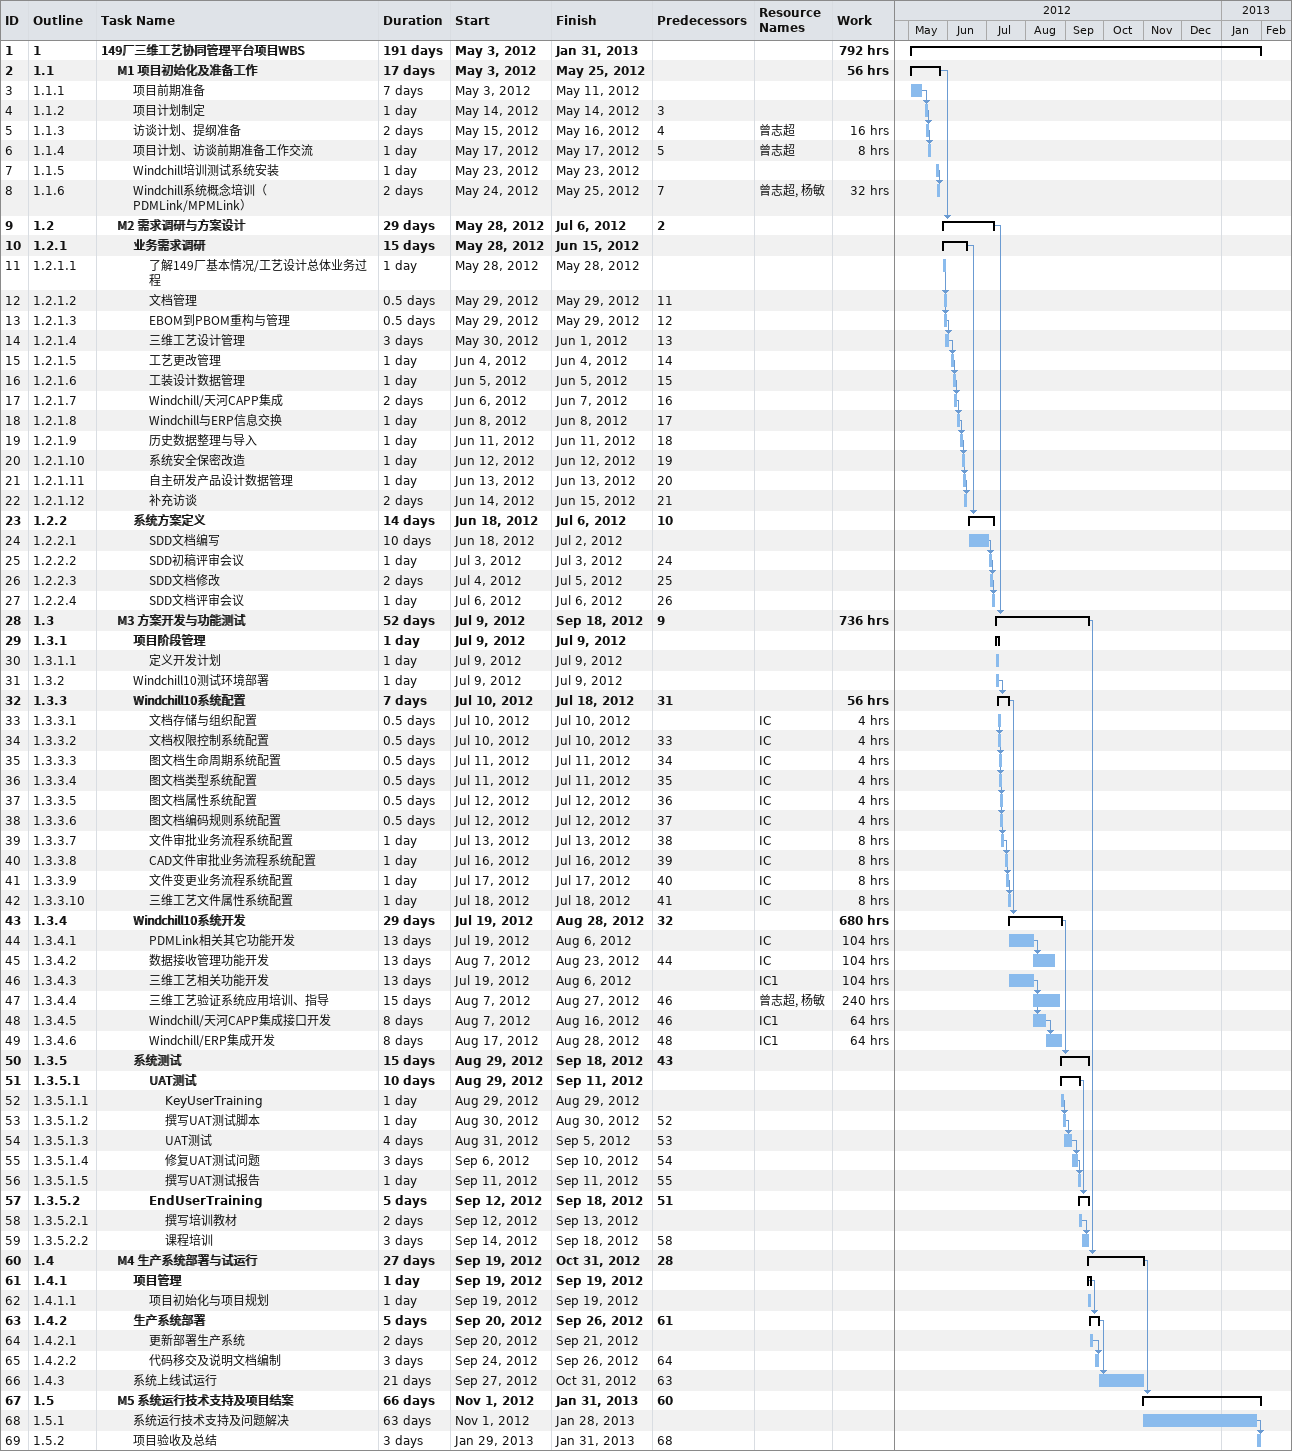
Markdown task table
| ID | WBS | Task | Duration | Start | Finish | Predecessors | Resources | Work (h) |
|---|---|---|---|---|---|---|---|---|
| 1 | 1 | **149厂三维工艺协同管理平台项目WBS** | 191d | 2012-05-03 | 2013-01-31 |  |  | 792 |
| 2 | 1.1 | **M1 项目初始化及准备工作** | 17d | 2012-05-03 | 2012-05-25 |  |  | 56 |
| 3 | 1.1.1 | 项目前期准备 | 7d | 2012-05-03 | 2012-05-11 |  |  |  |
| 4 | 1.1.2 | 项目计划制定 | 1d | 2012-05-14 | 2012-05-14 | 3 |  |  |
| 5 | 1.1.3 | 访谈计划、提纲准备 | 2d | 2012-05-15 | 2012-05-16 | 4 | 曾志超 | 16 |
| 6 | 1.1.4 | 项目计划、访谈前期准备工作交流 | 1d | 2012-05-17 | 2012-05-17 | 5 | 曾志超 | 8 |
| 7 | 1.1.5 | Windchill培训测试系统安装 | 1d | 2012-05-23 | 2012-05-23 |  |  |  |
| 8 | 1.1.6 | Windchill系统概念培训（PDMLink/MPMLink） | 2d | 2012-05-24 | 2012-05-25 | 7 | 曾志超, 杨敏 | 32 |
| 9 | 1.2 | **M2 需求调研与方案设计** | 29d | 2012-05-28 | 2012-07-06 | 2 |  |  |
| 10 | 1.2.1 | **业务需求调研** | 15d | 2012-05-28 | 2012-06-15 |  |  |  |
| 11 | 1.2.1.1 | 了解149厂基本情况/工艺设计总体业务过程 | 1d | 2012-05-28 | 2012-05-28 |  |  |  |
| 12 | 1.2.1.2 | 文档管理 | 0.5d | 2012-05-29 | 2012-05-29 | 11 |  |  |
| 13 | 1.2.1.3 | EBOM到PBOM重构与管理 | 0.5d | 2012-05-29 | 2012-05-29 | 12 |  |  |
| 14 | 1.2.1.4 | 三维工艺设计管理 | 3d | 2012-05-30 | 2012-06-01 | 13 |  |  |
| 15 | 1.2.1.5 | 工艺更改管理 | 1d | 2012-06-04 | 2012-06-04 | 14 |  |  |
| 16 | 1.2.1.6 | 工装设计数据管理 | 1d | 2012-06-05 | 2012-06-05 | 15 |  |  |
| 17 | 1.2.1.7 | Windchill/天河CAPP集成 | 2d | 2012-06-06 | 2012-06-07 | 16 |  |  |
| 18 | 1.2.1.8 | Windchill与ERP信息交换 | 1d | 2012-06-08 | 2012-06-08 | 17 |  |  |
| 19 | 1.2.1.9 | 历史数据整理与导入 | 1d | 2012-06-11 | 2012-06-11 | 18 |  |  |
| 20 | 1.2.1.10 | 系统安全保密改造 | 1d | 2012-06-12 | 2012-06-12 | 19 |  |  |
| 21 | 1.2.1.11 | 自主研发产品设计数据管理 | 1d | 2012-06-13 | 2012-06-13 | 20 |  |  |
| 22 | 1.2.1.12 | 补充访谈 | 2d | 2012-06-14 | 2012-06-15 | 21 |  |  |
| 23 | 1.2.2 | **系统方案定义** | 14d | 2012-06-18 | 2012-07-06 | 10 |  |  |
| 24 | 1.2.2.1 | SDD文档编写 | 10d | 2012-06-18 | 2012-07-02 |  |  |  |
| 25 | 1.2.2.2 | SDD初稿评审会议 | 1d | 2012-07-03 | 2012-07-03 | 24 |  |  |
| 26 | 1.2.2.3 | SDD文档修改 | 2d | 2012-07-04 | 2012-07-05 | 25 |  |  |
| 27 | 1.2.2.4 | SDD文档评审会议 | 1d | 2012-07-06 | 2012-07-06 | 26 |  |  |
| 28 | 1.3 | **M3 方案开发与功能测试** | 52d | 2012-07-09 | 2012-09-18 | 9 |  | 736 |
| 29 | 1.3.1 | **项目阶段管理** | 1d | 2012-07-09 | 2012-07-09 |  |  |  |
| 30 | 1.3.1.1 | 定义开发计划 | 1d | 2012-07-09 | 2012-07-09 |  |  |  |
| 31 | 1.3.2 | Windchill10测试环境部署 | 1d | 2012-07-09 | 2012-07-09 |  |  |  |
| 32 | 1.3.3 | **Windchill10系统配置** | 7d | 2012-07-10 | 2012-07-18 | 31 |  | 56 |
| 33 | 1.3.3.1 | 文档存储与组织配置 | 0.5d | 2012-07-10 | 2012-07-10 |  | IC | 4 |
| 34 | 1.3.3.2 | 文档权限控制系统配置 | 0.5d | 2012-07-10 | 2012-07-10 | 33 | IC | 4 |
| 35 | 1.3.3.3 | 图文档生命周期系统配置 | 0.5d | 2012-07-11 | 2012-07-11 | 34 | IC | 4 |
| 36 | 1.3.3.4 | 图文档类型系统配置 | 0.5d | 2012-07-11 | 2012-07-11 | 35 | IC | 4 |
| 37 | 1.3.3.5 | 图文档属性系统配置 | 0.5d | 2012-07-12 | 2012-07-12 | 36 | IC | 4 |
| 38 | 1.3.3.6 | 图文档编码规则系统配置 | 0.5d | 2012-07-12 | 2012-07-12 | 37 | IC | 4 |
| 39 | 1.3.3.7 | 文件审批业务流程系统配置 | 1d | 2012-07-13 | 2012-07-13 | 38 | IC | 8 |
| 40 | 1.3.3.8 | CAD文件审批业务流程系统配置 | 1d | 2012-07-16 | 2012-07-16 | 39 | IC | 8 |
| 41 | 1.3.3.9 | 文件变更业务流程系统配置 | 1d | 2012-07-17 | 2012-07-17 | 40 | IC | 8 |
| 42 | 1.3.3.10 | 三维工艺文件属性系统配置 | 1d | 2012-07-18 | 2012-07-18 | 41 | IC | 8 |
| 43 | 1.3.4 | **Windchill10系统开发** | 29d | 2012-07-19 | 2012-08-28 | 32 |  | 680 |
| 44 | 1.3.4.1 | PDMLink相关其它功能开发 | 13d | 2012-07-19 | 2012-08-06 |  | IC | 104 |
| 45 | 1.3.4.2 | 数据接收管理功能开发 | 13d | 2012-08-07 | 2012-08-23 | 44 | IC | 104 |
| 46 | 1.3.4.3 | 三维工艺相关功能开发 | 13d | 2012-07-19 | 2012-08-06 |  | IC1 | 104 |
| 47 | 1.3.4.4 | 三维工艺验证系统应用培训、指导 | 15d | 2012-08-07 | 2012-08-27 | 46 | 曾志超, 杨敏 | 240 |
| 48 | 1.3.4.5 | Windchill/天河CAPP集成接口开发 | 8d | 2012-08-07 | 2012-08-16 | 46 | IC1 | 64 |
| 49 | 1.3.4.6 | Windchill/ERP集成开发 | 8d | 2012-08-17 | 2012-08-28 | 48 | IC1 | 64 |
| 50 | 1.3.5 | **系统测试** | 15d | 2012-08-29 | 2012-09-18 | 43 |  |  |
| 51 | 1.3.5.1 | **UAT测试** | 10d | 2012-08-29 | 2012-09-11 |  |  |  |
| 52 | 1.3.5.1.1 | KeyUserTraining | 1d | 2012-08-29 | 2012-08-29 |  |  |  |
| 53 | 1.3.5.1.2 | 撰写UAT测试脚本 | 1d | 2012-08-30 | 2012-08-30 | 52 |  |  |
| 54 | 1.3.5.1.3 | UAT测试 | 4d | 2012-08-31 | 2012-09-05 | 53 |  |  |
| 55 | 1.3.5.1.4 | 修复UAT测试问题 | 3d | 2012-09-06 | 2012-09-10 | 54 |  |  |
| 56 | 1.3.5.1.5 | 撰写UAT测试报告 | 1d | 2012-09-11 | 2012-09-11 | 55 |  |  |
| 57 | 1.3.5.2 | **EndUserTraining** | 5d | 2012-09-12 | 2012-09-18 | 51 |  |  |
| 58 | 1.3.5.2.1 | 撰写培训教材 | 2d | 2012-09-12 | 2012-09-13 |  |  |  |
| 59 | 1.3.5.2.2 | 课程培训 | 3d | 2012-09-14 | 2012-09-18 | 58 |  |  |
| 60 | 1.4 | **M4 生产系统部署与试运行** | 27d | 2012-09-19 | 2012-10-31 | 28 |  |  |
| 61 | 1.4.1 | **项目管理** | 1d | 2012-09-19 | 2012-09-19 |  |  |  |
| 62 | 1.4.1.1 | 项目初始化与项目规划 | 1d | 2012-09-19 | 2012-09-19 |  |  |  |
| 63 | 1.4.2 | **生产系统部署** | 5d | 2012-09-20 | 2012-09-26 | 61 |  |  |
| 64 | 1.4.2.1 | 更新部署生产系统 | 2d | 2012-09-20 | 2012-09-21 |  |  |  |
| 65 | 1.4.2.2 | 代码移交及说明文档编制 | 3d | 2012-09-24 | 2012-09-26 | 64 |  |  |
| 66 | 1.4.3 | 系统上线试运行 | 21d | 2012-09-27 | 2012-10-31 | 63 |  |  |
| 67 | 1.5 | **M5 系统运行技术支持及项目结案** | 66d | 2012-11-01 | 2013-01-31 | 60 |  |  |
| 68 | 1.5.1 | 系统运行技术支持及问题解决 | 63d | 2012-11-01 | 2013-01-28 |  |  |  |
| 69 | 1.5.2 | 项目验收及总结 | 3d | 2013-01-29 | 2013-01-31 | 68 |  |  |
